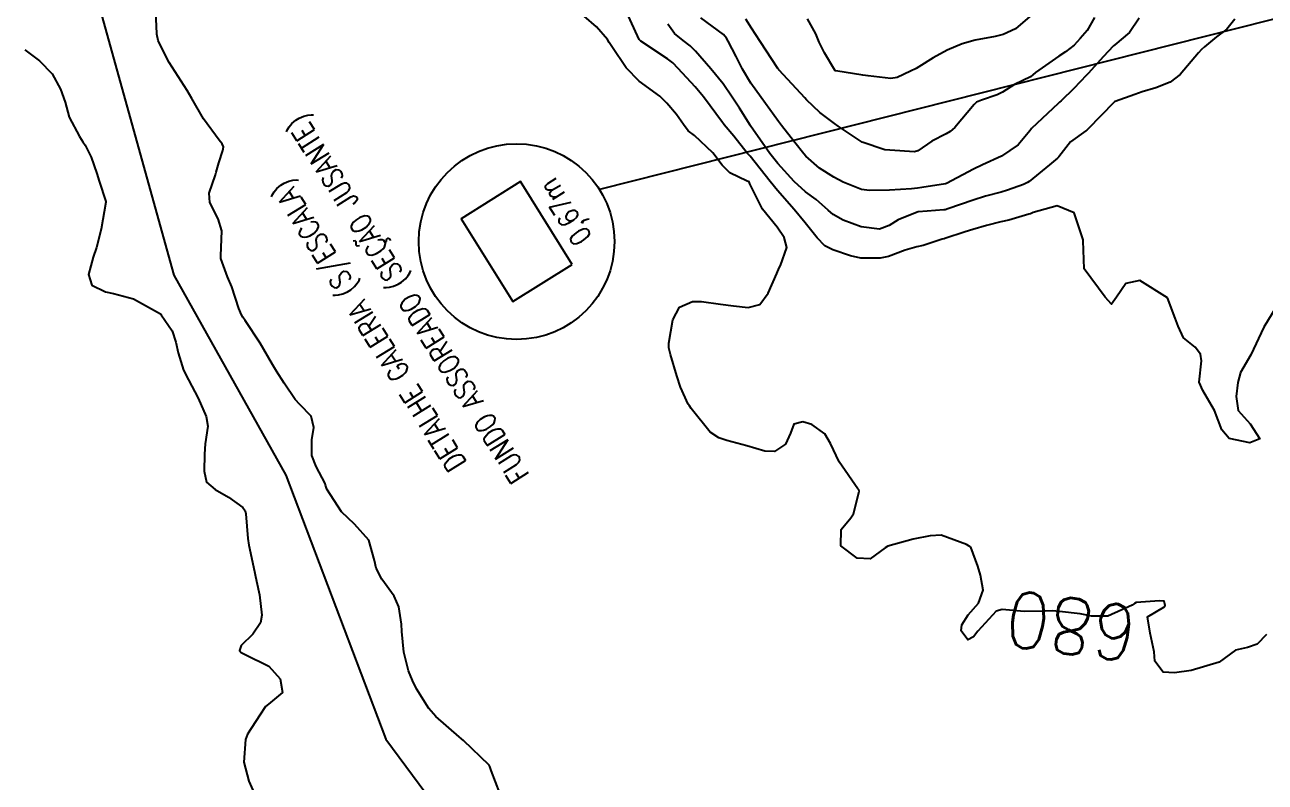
# Model space of a CAD drawing. Header units: metres. Extents: x 298520 to 308411, y 7433745 to 7450750.
# Drawn here: x 300682 to 300770.8, y 7448349.8 to 7448404 of the extents above; entities that cross this region are included whole.
import ezdxf
from ezdxf.enums import TextEntityAlignment as Align

# ---------------------------------------------------------------- set-up
doc = ezdxf.new("R2010")
doc.units = ezdxf.units.M
doc.header["$LTSCALE"] = 10
doc.linetypes.add('CONTINUO', pattern=[0])
for name, color, linetype in [('Cotas', 45, 'Continuous'), ('Curvas de Nivel 1m', 11, 'Continuous'), ('Curvas de Nivel 5m', 15, 'Continuous'), ('Hidrografia', 140, 'Continuous'), ('TEXTO', 45, 'Continuous')]:
    doc.layers.add(name, color=color, linetype=linetype)
doc.styles.add('ROMANS', font='romans', dxfattribs={"height": 0.2})
doc.styles.add('Style-STANDARD', font='STANDARD.shx')

msp = doc.modelspace()

# ---------------------------------------------------------------- linework, layer by layer
at = {"layer": 'Curvas de Nivel 1m', "flags": 128}
for points, elevation in [([(300716.002, 7448349.044), (300715.379, 7448350.661), (300715.29, 7448350.959), (300715.229, 7448351.052), (300713.4, 7448352.814), (300713.263, 7448352.934), (300713.094, 7448353.075), (300711.424, 7448354.526), (300710.908, 7448355.105), (300710.041, 7448356.52), (300709.746, 7448357.117), (300709.463, 7448357.801), (300709.121, 7448359.125), (300708.985, 7448360.615), (300708.951, 7448361.128), (300708.768, 7448362.384), (300708.426, 7448363.136), (300707.541, 7448364.361), (300707.147, 7448365.154), (300707.029, 7448365.684), (300706.616, 7448367.16), (300705.59, 7448368.3), (300704.652, 7448369.18), (300703.619, 7448370.787), (300703.522, 7448371.091), (300703.485, 7448371.192), (300702.846, 7448372.412), (300702.53, 7448373.207), (300702.541, 7448374.325), (300702.672, 7448375.205), (300702.491, 7448376.018), (300701.689, 7448376.855), (300701.352, 7448377.223), (300700.564, 7448378.377), (300700.006, 7448379.237), (300699.728, 7448379.721), (300698.841, 7448381.249), (300697.759, 7448382.864), (300697.597, 7448383.098), (300697.501, 7448383.264), (300697.308, 7448383.729), (300696.804, 7448385.275), (300696.517, 7448385.996), (300696.038, 7448387.287), (300696.024, 7448387.496), (300696.109, 7448389.286), (300695.846, 7448390.132), (300695.24, 7448391.296), (300695.183, 7448391.984), (300695.642, 7448393.292), (300695.703, 7448393.474), (300695.896, 7448394.147), (300696.179, 7448395.016), (300696.228, 7448395.285), (300696.132, 7448395.504), (300695.918, 7448395.77), (300694.799, 7448397.301), (300693.947, 7448398.734), (300693.616, 7448399.313), (300692.976, 7448400.312), (300692.341, 7448401.326), (300691.989, 7448401.96), (300691.546, 7448402.884), (300691.448, 7448403.338), (300691.415, 7448403.935), (300691.356, 7448405.34)], 679), ([(300771.781, 7448384.211), (300770.663, 7448382.396), (300769.743, 7448380.41), (300768.995, 7448379.147), (300768.813, 7448378.419), (300768.694, 7448377.429), (300768.824, 7448376.419), (300769.679, 7448375.474), (300770.39, 7448374.399), (300769.66, 7448374.123), (300768.187, 7448374.425), (300767.672, 7448375.03), (300767.127, 7448376.436), (300766.307, 7448377.844), (300766.042, 7448378.447), (300766.214, 7448379.967), (300766.132, 7448380.446), (300765.748, 7448380.958), (300764.922, 7448381.63), (300764.545, 7448382.468), (300764.32, 7448383.023), (300763.783, 7448384.48), (300761.801, 7448385.728), (300760.799, 7448385.509), (300760.123, 7448384.525), (300759.778, 7448384.03), (300759.318, 7448384.535), (300757.813, 7448386.55), (300757.749, 7448388.551), (300757.747, 7448388.638), (300757.102, 7448390.558), (300755.868, 7448391.072), (300754.152, 7448390.596), (300753.963, 7448390.497), (300753.861, 7448390.46), (300752.418, 7448390.051), (300751.853, 7448389.928), (300750.822, 7448389.657), (300749.844, 7448389.364), (300749.287, 7448389.202), (300747.834, 7448388.718), (300747.798, 7448388.706), (300747.654, 7448388.672), (300746.291, 7448388.222), (300745.827, 7448388.127), (300745.009, 7448387.886), (300743.82, 7448387.449), (300743.221, 7448387.324), (300741.819, 7448387.324), (300741.083, 7448387.484), (300739.824, 7448387.913), (300739.257, 7448388.198), (300738.699, 7448388.777), (300737.849, 7448389.844), (300737.051, 7448390.798), (300735.876, 7448392.16), (300735.333, 7448392.816), (300733.901, 7448394.624), (300733.801, 7448394.731), (300733.706, 7448394.833), (300732.729, 7448396.04), (300732.053, 7448396.858), (300732.001, 7448396.927), (300731.935, 7448397.026), (300730.569, 7448398.874), (300729.963, 7448399.584), (300728.757, 7448400.898), (300728.372, 7448401.289), (300727.99, 7448401.582), (300726.074, 7448402.857), (300726.003, 7448402.907), (300725.984, 7448402.93), (300725.967, 7448402.967), (300725.053, 7448404.94)], 681), ([(300768.6, 7448404.421), (300768.016, 7448403.7), (300767.284, 7448403.164), (300766.423, 7448402.446), (300766.202, 7448402.246), (300765.996, 7448402.02), (300764.67, 7448400.47), (300763.975, 7448399.925), (300762.943, 7448399.516), (300761.964, 7448399.227), (300761.435, 7448399.031), (300760.04, 7448398.519), (300759.975, 7448398.498), (300759.953, 7448398.484), (300758.063, 7448396.548), (300757.998, 7448396.483), (300757.931, 7448396.435), (300756.843, 7448395.637), (300755.993, 7448394.569), (300755.95, 7448394.522), (300755.902, 7448394.479), (300755.328, 7448394.009), (300753.885, 7448392.813), (300753.755, 7448392.73), (300753.467, 7448392.604), (300752.317, 7448392.177), (300751.877, 7448392.055), (300750.746, 7448391.759), (300749.871, 7448391.475), (300748.052, 7448390.855), (300747.864, 7448390.791), (300747.766, 7448390.769), (300746.573, 7448390.683), (300745.922, 7448390.629), (300745.862, 7448390.616), (300744.498, 7448390.066), (300743.847, 7448389.658), (300743.161, 7448389.409), (300741.845, 7448389.569), (300740.563, 7448390.043), (300739.858, 7448390.443), (300739.483, 7448390.766), (300738.622, 7448391.531), (300737.876, 7448392.07), (300737.053, 7448392.798), (300735.896, 7448394.088), (300735.326, 7448394.816), (300733.932, 7448396.781), (300733.902, 7448396.83), (300733.145, 7448398.042), (300732.624, 7448398.85), (300731.967, 7448399.793), (300731.088, 7448400.869), (300729.996, 7448402.14), (300729.622, 7448402.508), (300729.103, 7448402.894), (300728.503, 7448403.398), (300728.014, 7448404.061)], 682), ([(300761.754, 7448404.503), (300761.055, 7448403.467), (300760.004, 7448402.595), (300759.916, 7448402.521), (300759.177, 7448401.714), (300758.112, 7448400.548), (300758.048, 7448400.483), (300757.981, 7448400.414), (300757.075, 7448399.451), (300756.169, 7448398.568), (300756.05, 7448398.471), (300755.951, 7448398.388), (300754.046, 7448396.598), (300753.995, 7448396.536), (300753.93, 7448396.439), (300753.083, 7448395.441), (300751.903, 7448394.62), (300750.542, 7448393.988), (300749.893, 7448393.691), (300747.957, 7448392.669), (300747.883, 7448392.645), (300746.187, 7448392.38), (300745.879, 7448392.334), (300745.461, 7448392.279), (300743.877, 7448392.177), (300742.45, 7448392.162), (300741.878, 7448392.231), (300740.576, 7448392.753), (300739.886, 7448393.113), (300738.878, 7448393.761), (300737.901, 7448394.629), (300737.759, 7448394.791), (300737.114, 7448395.599), (300736.154, 7448396.808), (300735.936, 7448397.1), (300734.702, 7448398.823), (300733.968, 7448399.845), (300733.361, 7448400.839), (300732.902, 7448401.756), (300732.346, 7448402.855), (300732.22, 7448403.072), (300732.008, 7448403.33), (300730.372, 7448404.524)], 683), ([(300758.561, 7448404.542), (300758.014, 7448403.617), (300757.536, 7448403.027), (300757.102, 7448402.559), (300756.483, 7448402.08), (300755.995, 7448401.763), (300754.337, 7448400.595), (300754.147, 7448400.431), (300753.978, 7448400.304), (300752.828, 7448399.753), (300751.962, 7448399.208), (300751.573, 7448399.01), (300750.454, 7448398.635), (300750.117, 7448398.473), (300749.95, 7448398.31), (300748.547, 7448396.661), (300748.214, 7448396.381), (300747.926, 7448396.207), (300746.9, 7448395.699), (300745.908, 7448395.007), (300745.663, 7448394.936), (300743.908, 7448395.043), (300743.551, 7448395.08), (300741.916, 7448395.612), (300740.211, 7448396.757), (300739.935, 7448396.967), (300738.901, 7448397.735), (300737.951, 7448398.644), (300737.82, 7448398.791), (300735.982, 7448400.775), (300735.955, 7448400.81), (300735.898, 7448400.896), (300734.633, 7448402.824), (300734.012, 7448403.774), (300733.609, 7448404.427)], 684), ([(300681.991, 7448402.22), (300683.057, 7448401.439), (300683.969, 7448400.506), (300684.553, 7448399.424), (300684.877, 7448398.487), (300685.183, 7448397.417), (300685.919, 7448396.022), (300686.164, 7448395.655), (300686.327, 7448395.404), (300686.741, 7448394.557), (300687.144, 7448393.391), (300687.322, 7448392.833), (300687.804, 7448391.381), (300687.807, 7448391.325), (300687.474, 7448389.386), (300687.119, 7448388.095), (300686.894, 7448387.394), (300686.551, 7448386.149), (300686.804, 7448385.395), (300687.786, 7448384.908), (300688.353, 7448384.806), (300689.779, 7448384.402), (300691.709, 7448383.331), (300691.74, 7448383.307), (300691.762, 7448383.279), (300692.54, 7448382.117), (300692.805, 7448381.324), (300692.969, 7448380.555), (300693.366, 7448379.315), (300693.712, 7448378.61), (300694.412, 7448377.303), (300694.975, 7448376.002), (300695.095, 7448375.296), (300694.917, 7448374.035), (300694.851, 7448373.298), (300694.84, 7448372.089), (300695.011, 7448371.296), (300695.618, 7448370.78), (300696.573, 7448370.236), (300697.605, 7448369.48), (300697.76, 7448369.258), (300697.819, 7448369.038), (300697.972, 7448367.256), (300698.044, 7448366.78), (300698.361, 7448365.252), (300698.582, 7448364.205), (300698.799, 7448363.247), (300698.968, 7448361.786), (300698.87, 7448361.246), (300698.328, 7448360.418), (300697.486, 7448359.606), (300697.363, 7448359.262), (300697.481, 7448359.122), (300697.773, 7448358.962), (300699.466, 7448358.127), (300700.284, 7448357.232), (300700.433, 7448356.24), (300699.435, 7448355.425), (300699.235, 7448355.243), (300698.812, 7448354.634), (300697.933, 7448353.262), (300697.783, 7448352.889), (300697.669, 7448351.266), (300698.027, 7448349.918), (300698.33, 7448349.255)], 679)]:
    msp.add_lwpolyline(points, dxfattribs=dict(at, elevation=elevation))
at = {"layer": 'Curvas de Nivel 5m', "flags": 128}
for points, elevation in [([(300770.856, 7448360.39), (300770.194, 7448359.698), (300769.489, 7448359.481), (300768.63, 7448359.275), (300767.473, 7448358.43), (300765.467, 7448357.826), (300764.279, 7448357.657), (300763.465, 7448357.708), (300762.875, 7448358.486), (300762.815, 7448359.155), (300762.543, 7448360.49), (300762.354, 7448361.653), (300763.522, 7448362.346), (300763.599, 7448362.479), (300763.527, 7448362.774), (300763.198, 7448362.814), (300761.526, 7448362.679), (300761.403, 7448362.624), (300761.246, 7448362.504), (300759.515, 7448361.72), (300758.344, 7448361.712), (300757.516, 7448361.882), (300756.04, 7448362.042), (300755.518, 7448362.084), (300755.021, 7448362.081), (300753.517, 7448362.055), (300751.949, 7448362.186), (300751.518, 7448362.081), (300750.193, 7448360.64), (300749.899, 7448360.241), (300749.493, 7448360.019), (300749.016, 7448360.655), (300749.062, 7448361.1), (300749.515, 7448361.817), (300750.255, 7448362.639), (300750.588, 7448363.583), (300750.387, 7448364.637), (300750.203, 7448365.284), (300749.693, 7448366.648), (300749.622, 7448366.698), (300749.574, 7448366.728), (300749.387, 7448366.839), (300747.581, 7448367.508), (300746.795, 7448367.464), (300745.578, 7448367.223), (300743.759, 7448366.717), (300743.572, 7448366.598), (300742.488, 7448365.807), (300741.564, 7448365.857), (300740.406, 7448366.752), (300740.413, 7448367.923), (300741.112, 7448368.745), (300741.305, 7448369.035), (300741.616, 7448370.255), (300741.704, 7448370.657), (300741.682, 7448370.739), (300741.624, 7448370.825), (300740.269, 7448372.754), (300739.662, 7448374.061), (300739.26, 7448374.766), (300738.329, 7448375.429), (300737.681, 7448375.612), (300737.039, 7448375.437), (300736.799, 7448374.799), (300736.444, 7448374.019), (300735.653, 7448373.495), (300734.962, 7448373.511), (300733.659, 7448373.891), (300732.249, 7448374.269), (300731.667, 7448374.47), (300731.045, 7448374.866), (300729.69, 7448376.566), (300729.559, 7448376.75), (300729.478, 7448376.883), (300728.914, 7448378.1), (300728.659, 7448378.896), (300728.203, 7448380.436), (300728.089, 7448380.905), (300728.09, 7448381.249), (300728.368, 7448382.901), (300728.859, 7448383.811), (300729.783, 7448384.229), (300730.434, 7448384.223), (300731.781, 7448384.034), (300732.714, 7448383.911), (300733.777, 7448383.795), (300734.601, 7448384.001), (300735.203, 7448384.816), (300735.807, 7448386.227), (300735.984, 7448386.636), (300736.075, 7448386.807), (300736.535, 7448388.094), (300736.345, 7448388.805), (300735.844, 7448389.538), (300734.784, 7448390.821), (300733.881, 7448392.632), (300733.827, 7448392.776), (300733.706, 7448392.833), (300732.454, 7448393.417), (300731.894, 7448393.967), (300731.243, 7448394.867), (300729.921, 7448396.089), (300729.474, 7448396.432), (300729.138, 7448396.892), (300728.631, 7448397.591), (300727.948, 7448398.422), (300727.433, 7448398.915), (300725.969, 7448399.995), (300725.03, 7448400.94), (300723.998, 7448402.456), (300723.811, 7448402.762), (300723.688, 7448402.955), (300722.914, 7448403.869), (300722.019, 7448404.628)], 680), ([(300753.922, 7448404.601), (300752.898, 7448403.727), (300752.01, 7448403.317), (300751.445, 7448403.189), (300750.006, 7448402.907), (300749.074, 7448402.654), (300747.998, 7448402.212), (300747.014, 7448401.658), (300745.986, 7448401.012), (300745.779, 7448400.899), (300745.38, 7448400.696), (300744.428, 7448400.254), (300743.975, 7448400.175), (300742.354, 7448400.358), (300741.978, 7448400.414), (300740.028, 7448400.714), (300739.983, 7448400.733), (300739.958, 7448400.76), (300739.227, 7448402.003), (300738.855, 7448402.777), (300738.61, 7448403.382), (300738.019, 7448404.435)], 685)]:
    msp.add_lwpolyline(points, dxfattribs=dict(at, elevation=elevation))
at = {"layer": 'Hidrografia', "elevation": 682.983}
msp.add_lwpolyline([(300680.396, 7448459.873), (300686.444, 7448451.903), (300690.839, 7448438.647), (300693.001, 7448425.929), (300690.157, 7448412.414), (300687.14, 7448406.044), (300692.656, 7448386.099), (300700.672, 7448371.81), (300707.834, 7448352.901), (300713.092, 7448345.842)], dxfattribs=at)
at = {"layer": 'TEXTO', "linetype": 'CONTINUO'}
msp.add_polyline3d([(300784.691, 7448407.799, 0), (300723.128, 7448392.224, 0)], dxfattribs=at)
msp.add_polyline3d([(300721.172, 7448386.861, 0), (300717.463, 7448392.798, 0), (300713.223, 7448390.148, 0), (300716.932, 7448384.212, 0), (300721.172, 7448386.861, 0)], close=True, dxfattribs=at)
msp.add_circle((300717.197, 7448388.505), 7, dxfattribs=at)

# ---------------------------------------------------------------- texts
at = {"layer": 'Cotas', "style": 'Style-STANDARD'}
msp.add_text('680', height=4, rotation=172.6427, dxfattribs=at).set_placement((300756.891, 7448360.991, 680), align=Align.MIDDLE_CENTER)
at = {"layer": 'TEXTO', "style": 'ROMANS', "width": 0.8}
for s, p in [('FUNDO ASSOREADO (SEÇÃO JUSANTE)', (300718.16, 7448371.83)), ('DETALHE GALERIA (S/ESCALA)', (300713.655, 7448372.674)), ('0,67m', (300722.644, 7448388.849))]:
    msp.add_text(s, height=1.5, rotation=122, dxfattribs=at).set_placement(p)

doc.saveas('drawing.dxf')
